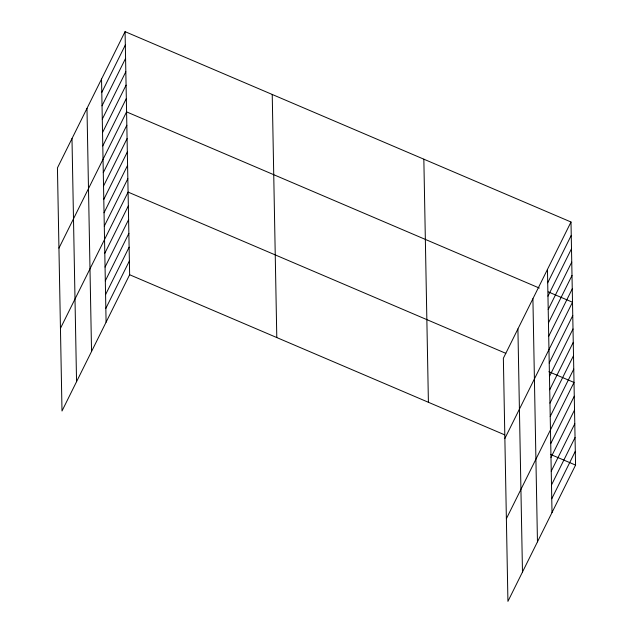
<?xml version="1.0" encoding="UTF-8"?>
<svg xmlns="http://www.w3.org/2000/svg" width="633" height="633" viewBox="0 0 633 633"><rect width="100%" height="100%" fill="white"/><g stroke="black" fill="none" stroke-linecap="round" stroke-linejoin="round"><path stroke-width="0.95" d="M125.073 31.65L57.437 167.903L62.002 410.999L129.638 274.746L125.073 31.65L570.998 222.001L575.563 465.097L507.927 601.35L503.362 358.254L570.998 222.001M101.778 92.45L125.326 45.022M102.032 105.822L125.579 58.394M102.285 119.186L125.825 71.758M102.538 132.558L126.078 85.131M102.783 145.93L126.331 98.503M58.948 248.12L126.576 111.875L539.308 288.055M103.29 172.674L126.829 125.239M103.535 186.039L127.083 138.611M103.788 199.411L127.336 151.983M104.041 212.783L127.581 165.355M104.295 226.155L127.834 178.72M60.452 328.345L128.088 192.092L505.814 353.333M104.801 253.295L128.341 205.867M105.062 267.071L128.602 219.643M105.315 280.846L128.863 233.419M105.576 294.622L129.116 247.194M105.838 308.398L129.377 260.97M547.703 282.801L571.251 235.373M547.956 296.173L571.504 248.745M548.21 309.545L571.749 262.117M548.455 322.909L572.003 275.482M548.708 336.281L572.256 288.854M504.865 438.471L572.501 302.226L548.281 291.884M549.215 363.026L572.754 315.598M549.46 376.39L573.007 328.962M549.713 389.762L573.261 342.334M549.966 403.134L573.506 355.706M550.212 416.506L573.759 369.079M506.376 518.696L574.012 382.443L548.882 371.721M550.726 443.654L574.266 396.218M550.987 457.43L574.527 409.994M551.24 471.205L574.788 423.77M551.501 484.973L575.041 437.545M551.762 498.749L575.302 451.321M129.638 274.746L504.675 434.839M550.441 454.375L575.563 465.097M547.458 269.429L552.016 512.524M532.907 298.744L537.464 541.84M517.913 328.938L522.478 572.042M423.841 159.184L428.406 402.279M272.23 94.467L276.795 337.563M101.533 79.078L106.091 322.173M86.982 108.393L91.54 351.489M71.988 138.587L76.553 381.683"/></g></svg>
